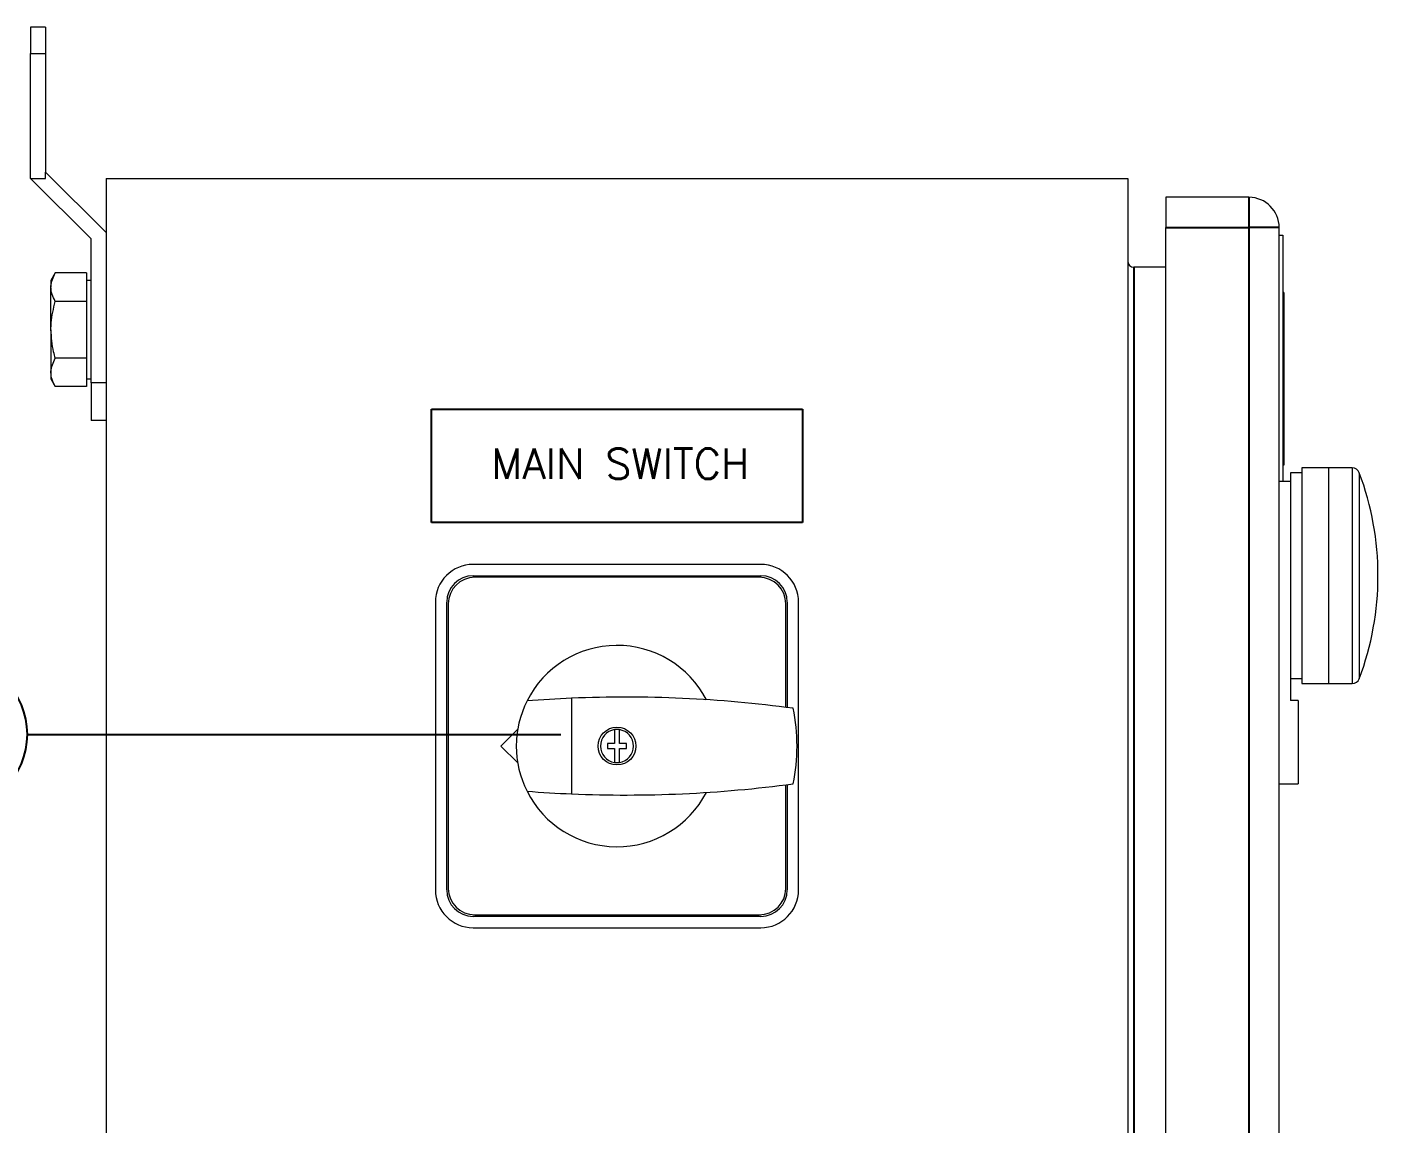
# Model space of a CAD drawing. Extents: x 4137 to 28680, y 2446 to 6814.
# Drawn here: x 16541 to 16766, y 4729.4 to 4912 of the extents above; entities that cross this region are included whole.
import ezdxf
from ezdxf.enums import TextEntityAlignment as Align

# ---------------------------------------------------------------- set-up
doc = ezdxf.new("R2010")
doc.units = 0
doc.header["$LTSCALE"] = 0.5
doc.layers.get('0').update_dxf_attribs({"linetype": 'CONTINUOUS'})
doc.layers.add('DIM', color=5, linetype='CONTINUOUS')
doc.layers.add('VOL', color=2, linetype='CONTINUOUS')
doc.styles.get("Standard").update_dxf_attribs({"font": 'simplex.shx'})

msp = doc.modelspace()

# ---------------------------------------------------------------- linework, layer by layer
at = {"color": 7, "linetype": 'Continuous', "lineweight": 15}
for p, q in [((16544.14, 4912), (16541.62, 4912)), ((16541.62, 4912), (16541.62, 4907.58)), ((16544.14, 4912), (16541.62, 4912)), ((16541.62, 4912), (16541.62, 4907.58)), ((16544.14, 4912), (16544.14, 4907.58)), ((16544.14, 4912), (16544.14, 4907.58)), ((16541.62, 4907.58), (16544.14, 4907.58)), ((16541.62, 4886.8), (16541.62, 4907.58)), ((16541.62, 4907.58), (16544.14, 4907.58)), ((16541.62, 4886.8), (16541.62, 4907.58)), ((16544.14, 4907.58), (16544.14, 4887.85)), ((16544.14, 4907.58), (16544.14, 4887.85)), ((16544.14, 4886.8), (16544.14, 4887.85)), ((16544.14, 4887.85), (16554.22, 4877.77)), ((16544.14, 4886.8), (16544.14, 4887.85)), ((16544.14, 4887.85), (16554.22, 4877.77)), ((16551.7, 4876.72), (16541.62, 4886.8)), ((16541.62, 4886.8), (16544.14, 4886.8)), ((16551.7, 4876.72), (16541.62, 4886.8)), ((16541.62, 4886.8), (16544.14, 4886.8)), ((16554.22, 4886.8), (16724.32, 4886.8)), ((16554.22, 4886.8), (16554.22, 4508.8)), ((16554.22, 4886.8), (16724.32, 4886.8)), ((16554.22, 4886.8), (16554.22, 4508.8)), ((16724.32, 4886.8), (16724.32, 4508.8)), ((16724.32, 4886.8), (16724.32, 4508.8)), ((16730.62, 4883.65), (16730.62, 4878.61)), ((16744.48, 4883.65), (16730.62, 4883.65)), ((16730.62, 4883.65), (16730.62, 4878.61)), ((16744.48, 4883.65), (16730.62, 4883.65)), ((16730.62, 4516.99), (16730.62, 4878.61)), ((16730.62, 4516.99), (16730.62, 4878.61)), ((16749.52, 4516.99), (16749.52, 4878.61)), ((16749.52, 4516.99), (16749.52, 4878.61)), ((16551.7, 4852.78), (16551.7, 4876.72)), ((16551.7, 4852.78), (16551.7, 4876.72)), ((16749.52, 4877.35), (16750.15, 4877.35)), ((16749.52, 4877.35), (16750.15, 4877.35)), ((16750.15, 4877.35), (16750.15, 4836.4)), ((16750.15, 4877.35), (16750.15, 4836.4)), ((16730.62, 4872), (16725.33, 4872)), ((16730.62, 4872), (16725.33, 4872)), ((16545.76, 4871.06), (16545.03, 4869.79)), ((16545.76, 4871.06), (16545.03, 4869.79)), ((16545.03, 4869.79), (16545.03, 4868.7)), ((16545.03, 4869.79), (16545.03, 4868.7)), ((16550.95, 4871.06), (16545.76, 4871.06)), ((16550.95, 4871.06), (16545.76, 4871.06)), ((16550.95, 4871.06), (16550.95, 4868.7)), ((16550.95, 4871.06), (16550.95, 4868.7)), ((16551.7, 4869.79), (16550.95, 4869.79)), ((16551.7, 4869.79), (16550.95, 4869.79)), ((16545.03, 4861.6), (16545.03, 4868.7)), ((16545.03, 4861.6), (16545.03, 4868.7)), ((16550.95, 4868.7), (16550.95, 4866.33)), ((16550.95, 4868.7), (16550.95, 4866.33)), ((16750.28, 4867.78), (16750.15, 4867.78)), ((16750.28, 4867.78), (16750.15, 4867.78)), ((16750.28, 4867.78), (16750.28, 4839.05)), ((16750.28, 4867.78), (16750.28, 4839.05)), ((16550.95, 4866.33), (16545.76, 4866.33)), ((16550.95, 4866.33), (16545.76, 4866.33)), ((16550.95, 4866.33), (16550.95, 4861.6)), ((16550.95, 4866.33), (16550.95, 4861.6)), ((16545.03, 4861.6), (16545.03, 4854.51)), ((16545.03, 4861.6), (16545.03, 4854.51)), ((16550.95, 4861.6), (16550.95, 4856.87)), ((16550.95, 4861.6), (16550.95, 4856.87)), ((16550.95, 4856.87), (16545.76, 4856.87)), ((16550.95, 4856.87), (16545.76, 4856.87)), ((16550.95, 4856.87), (16550.95, 4854.51)), ((16550.95, 4856.87), (16550.95, 4854.51)), ((16545.03, 4854.51), (16545.03, 4853.41)), ((16545.03, 4854.51), (16545.03, 4853.41)), ((16550.95, 4854.51), (16550.95, 4852.15)), ((16550.95, 4854.51), (16550.95, 4852.15)), ((16545.03, 4853.41), (16545.76, 4852.15)), ((16545.03, 4853.41), (16545.76, 4852.15)), ((16550.95, 4852.15), (16545.76, 4852.15)), ((16550.95, 4852.15), (16545.76, 4852.15)), ((16550.95, 4853.41), (16551.7, 4853.41)), ((16550.95, 4853.41), (16551.7, 4853.41)), ((16554.22, 4852.78), (16551.7, 4852.78)), ((16551.7, 4852.78), (16551.7, 4846.48)), ((16554.22, 4852.78), (16551.7, 4852.78)), ((16551.7, 4852.78), (16551.7, 4846.48)), ((16554.22, 4846.48), (16551.7, 4846.48)), ((16554.22, 4846.48), (16551.7, 4846.48)), ((16750.28, 4839.05), (16750.15, 4839.05)), ((16750.28, 4839.05), (16750.15, 4839.05)), ((16757.71, 4838.59), (16753.3, 4838.59)), ((16753.3, 4838.59), (16753.3, 4802.71)), ((16757.71, 4838.59), (16753.3, 4838.59)), ((16753.3, 4838.59), (16753.3, 4802.71)), ((16761.68, 4838.61), (16757.71, 4838.61)), ((16757.71, 4838.61), (16757.71, 4802.7)), ((16761.68, 4838.61), (16757.71, 4838.61)), ((16757.71, 4838.61), (16757.71, 4802.7)), ((16749.52, 4836.4), (16751.41, 4836.4)), ((16749.52, 4836.4), (16751.41, 4836.4)), ((16753.3, 4837.76), (16751.41, 4837.76)), ((16751.41, 4837.76), (16751.41, 4836.4)), ((16753.3, 4837.76), (16751.41, 4837.76)), ((16751.41, 4837.76), (16751.41, 4836.4)), ((16751.41, 4836.4), (16751.41, 4799.86)), ((16751.41, 4836.4), (16751.41, 4799.86)), ((16663.21, 4822.54), (16615.33, 4822.54)), ((16663.21, 4822.54), (16615.33, 4822.54)), ((16615.33, 4820.65), (16663.21, 4820.65)), ((16615.33, 4820.65), (16663.21, 4820.65)), ((16662.96, 4820.4), (16615.59, 4820.4)), ((16662.96, 4820.4), (16615.59, 4820.4)), ((16609.03, 4816.24), (16609.03, 4768.36)), ((16609.03, 4816.24), (16609.03, 4768.36)), ((16610.92, 4768.36), (16610.92, 4816.24)), ((16610.92, 4768.36), (16610.92, 4816.24)), ((16611.18, 4815.99), (16611.18, 4768.61)), ((16611.18, 4815.99), (16611.18, 4768.61)), ((16667.37, 4798.75), (16667.37, 4815.99)), ((16667.37, 4798.75), (16667.37, 4815.99)), ((16667.62, 4816.24), (16667.62, 4798.72)), ((16667.62, 4816.24), (16667.62, 4798.72)), ((16669.51, 4768.36), (16669.51, 4816.24)), ((16669.51, 4768.36), (16669.51, 4816.24)), ((16751.41, 4803.55), (16753.3, 4803.55)), ((16751.41, 4803.55), (16753.3, 4803.55)), ((16753.3, 4802.71), (16757.71, 4802.71)), ((16753.3, 4802.71), (16757.71, 4802.71)), ((16757.71, 4802.7), (16761.68, 4802.7)), ((16757.71, 4802.7), (16761.68, 4802.7)), ((16631.71, 4800.26), (16631.71, 4784.34)), ((16631.71, 4800.26), (16631.71, 4784.34)), ((16752.67, 4799.86), (16751.41, 4799.86)), ((16752.67, 4799.86), (16751.41, 4799.86)), ((16752.67, 4799.86), (16752.67, 4786)), ((16752.67, 4799.86), (16752.67, 4786)), ((16622.76, 4795.12), (16619.93, 4792.3)), ((16622.76, 4795.12), (16619.93, 4792.3)), ((16638.88, 4795.03), (16638.88, 4792.7)), ((16638.88, 4795.03), (16638.88, 4792.7)), ((16639.67, 4792.7), (16639.67, 4795.03)), ((16639.67, 4792.7), (16639.67, 4795.03)), ((16619.93, 4792.3), (16622.76, 4789.48)), ((16619.93, 4792.3), (16622.76, 4789.48)), ((16638.88, 4792.7), (16637.7, 4792.7)), ((16637.7, 4792.7), (16637.7, 4791.91)), ((16638.88, 4792.7), (16637.7, 4792.7)), ((16637.7, 4792.7), (16637.7, 4791.91)), ((16637.7, 4791.91), (16638.88, 4791.91)), ((16637.7, 4791.91), (16638.88, 4791.91)), ((16638.88, 4791.91), (16638.88, 4789.57)), ((16638.88, 4791.91), (16638.88, 4789.57)), ((16640.85, 4792.7), (16639.67, 4792.7)), ((16640.85, 4792.7), (16639.67, 4792.7)), ((16639.67, 4789.57), (16639.67, 4791.91)), ((16639.67, 4791.91), (16640.85, 4791.91)), ((16639.67, 4789.57), (16639.67, 4791.91)), ((16639.67, 4791.91), (16640.85, 4791.91)), ((16640.85, 4791.91), (16640.85, 4792.7)), ((16640.85, 4791.91), (16640.85, 4792.7)), ((16667.37, 4768.61), (16667.37, 4785.85)), ((16667.37, 4768.61), (16667.37, 4785.85)), ((16667.62, 4785.88), (16667.62, 4768.36)), ((16667.62, 4785.88), (16667.62, 4768.36)), ((16749.52, 4786), (16752.67, 4786)), ((16749.52, 4786), (16752.67, 4786)), ((16663.21, 4763.95), (16615.33, 4763.95)), ((16663.21, 4763.95), (16615.33, 4763.95)), ((16615.59, 4764.2), (16662.96, 4764.2)), ((16615.59, 4764.2), (16662.96, 4764.2)), ((16615.33, 4762.06), (16663.21, 4762.06)), ((16615.33, 4762.06), (16663.21, 4762.06))]:
    msp.add_line(p, q, dxfattribs=at)
for p, q in [((16608.4, 4848.4), (16670.14, 4848.4)), ((16608.4, 4829.5), (16608.4, 4848.4)), ((16608.4, 4848.4), (16670.14, 4848.4)), ((16608.4, 4829.5), (16608.4, 4848.4)), ((16670.14, 4848.4), (16670.14, 4829.5)), ((16670.14, 4848.4), (16670.14, 4829.5)), ((16670.14, 4829.5), (16608.4, 4829.5)), ((16670.14, 4829.5), (16608.4, 4829.5))]:
    msp.add_line(p, q)
at = {"color": 8, "linetype": 'Continuous', "lineweight": 15}
for p, q in [((16762.86, 4837.79), (16762.86, 4820.65)), ((16762.86, 4837.79), (16762.86, 4820.65)), ((16762.86, 4820.65), (16762.86, 4803.51)), ((16762.86, 4820.65), (16762.86, 4803.51))]:
    msp.add_line(p, q, dxfattribs=at)
at = {"color": 7, "linetype": 'Continuous', "lineweight": 15}
msp.add_circle((16639.27, 4792.3), 3.15, dxfattribs=at)
msp.add_circle((16639.27, 4792.3), 3.15, dxfattribs=at)
for centre, radius, start, end in [((16744.48, 4878.61), 5.04, 360, 90), ((16744.48, 4878.61), 5.04, 360, 90), ((16725.33, 4873.01), 1.01, 180, 270), ((16725.33, 4873.01), 1.01, 180, 270), ((16761.68, 4837.35), 1.26, 20.5835, 90.0187), ((16761.68, 4837.35), 1.26, 20.5835, 90.0187), ((16717.22, 4820.65), 48.75, 339.4165, 20.5835), ((16717.22, 4820.65), 48.75, 339.4165, 20.5835), ((16615.33, 4816.24), 6.3, 90, 180), ((16615.33, 4816.24), 6.3, 90, 180), ((16663.21, 4816.24), 6.3, 0, 90), ((16663.21, 4816.24), 6.3, 0, 90), ((16615.33, 4816.24), 4.41, 90, 180), ((16615.33, 4816.24), 4.41, 90, 180), ((16615.59, 4815.99), 4.41, 90, 180), ((16615.59, 4815.99), 4.41, 90, 180), ((16662.96, 4815.99), 4.41, 360, 90), ((16662.96, 4815.99), 4.41, 360, 90), ((16663.21, 4816.24), 4.41, 0, 90), ((16663.21, 4816.24), 4.41, 0, 90), ((16639.27, 4792.3), 16.76, 27.4259, 153.3488), ((16639.27, 4792.3), 16.76, 27.4259, 153.3488), ((16761.68, 4803.96), 1.26, 270.0187, 339.4165), ((16761.68, 4803.96), 1.26, 270.0187, 339.4165), ((16639.27, 4792.3), 16.76, 153.3488, 206.6512), ((16639.27, 4792.3), 16.76, 153.3488, 206.6512), ((16640.65, 4589.32), 211.13, 92.4247, 94.4414), ((16640.65, 4589.32), 211.13, 92.4247, 94.4414), ((16640.65, 4589.32), 211.13, 82.3952, 92.4247), ((16640.65, 4589.32), 211.13, 82.3952, 92.4247), ((16639.02, 4792.3), 30.23, 347.9819, 12.0181), ((16639.02, 4792.3), 30.23, 347.9819, 12.0181), ((16639.27, 4792.3), 2.76, 98.2132, 261.7868), ((16639.27, 4792.3), 2.76, 98.2132, 261.7868), ((16639.27, 4792.3), 2.76, 81.7868, 98.2132), ((16639.27, 4792.3), 2.76, 81.7868, 98.2132), ((16639.27, 4792.3), 2.76, 278.2132, 81.7868), ((16639.27, 4792.3), 2.76, 278.2132, 81.7868), ((16639.27, 4792.3), 2.76, 261.7868, 278.2132), ((16639.27, 4792.3), 2.76, 261.7868, 278.2132), ((16640.65, 4995.28), 211.13, 265.5586, 267.5753), ((16639.27, 4792.3), 16.76, 206.6512, 332.5741), ((16640.65, 4995.28), 211.13, 265.5586, 267.5753), ((16639.27, 4792.3), 16.76, 206.6512, 332.5741), ((16640.65, 4995.28), 211.13, 267.5753, 277.6048), ((16640.65, 4995.28), 211.13, 267.5753, 277.6048), ((16615.33, 4768.36), 6.3, 180, 270), ((16615.33, 4768.36), 6.3, 180, 270), ((16615.33, 4768.36), 4.41, 180, 270), ((16615.33, 4768.36), 4.41, 180, 270), ((16615.59, 4768.61), 4.41, 180, 270), ((16615.59, 4768.61), 4.41, 180, 270), ((16662.96, 4768.61), 4.41, 270, 0), ((16662.96, 4768.61), 4.41, 270, 0), ((16663.21, 4768.36), 4.41, 270, 0), ((16663.21, 4768.36), 6.3, 270, 0), ((16663.21, 4768.36), 4.41, 270, 0), ((16663.21, 4768.36), 6.3, 270, 0)]:
    msp.add_arc(centre, radius, start, end, dxfattribs=at)
for points, knots in [([(16545.03, 4868.7), (16545.03, 4868.75), (16545.04, 4869.55), (16545.41, 4870.33), (16545.76, 4871.06)], [0, 0, 0, 0, 0.070217, 1, 1, 1, 1]), ([(16545.03, 4868.7), (16545.03, 4868.75), (16545.04, 4869.55), (16545.41, 4870.33), (16545.76, 4871.06)], [0, 0, 0, 0, 0.070217, 1, 1, 1, 1]), ([(16545.76, 4866.33), (16545.55, 4866.71), (16545.14, 4867.49), (16545.06, 4868.29), (16545.03, 4868.7)], [0, 0, 0, 0, 0.49546, 1, 1, 1, 1]), ([(16545.76, 4866.33), (16545.55, 4866.71), (16545.14, 4867.49), (16545.06, 4868.29), (16545.03, 4868.7)], [0, 0, 0, 0, 0.49546, 1, 1, 1, 1]), ([(16545.03, 4861.6), (16545.04, 4861.99), (16545.07, 4863.59), (16545.46, 4865.15), (16545.76, 4866.33)], [0, 0, 0, 0, 0.241853, 1, 1, 1, 1]), ([(16545.03, 4861.6), (16545.04, 4861.99), (16545.07, 4863.59), (16545.46, 4865.15), (16545.76, 4866.33)], [0, 0, 0, 0, 0.241853, 1, 1, 1, 1]), ([(16545.76, 4856.87), (16545.66, 4857.22), (16545.23, 4858.76), (16545.12, 4860.36), (16545.03, 4861.6)], [0, 0, 0, 0, 0.223714, 1, 1, 1, 1]), ([(16545.76, 4856.87), (16545.66, 4857.22), (16545.23, 4858.76), (16545.12, 4860.36), (16545.03, 4861.6)], [0, 0, 0, 0, 0.223714, 1, 1, 1, 1]), ([(16545.03, 4854.51), (16545.03, 4854.57), (16545.04, 4855.36), (16545.41, 4856.15), (16545.76, 4856.87)], [0, 0, 0, 0, 0.070213, 1, 1, 1, 1]), ([(16545.03, 4854.51), (16545.03, 4854.57), (16545.04, 4855.36), (16545.41, 4856.15), (16545.76, 4856.87)], [0, 0, 0, 0, 0.070213, 1, 1, 1, 1]), ([(16545.76, 4852.15), (16545.55, 4852.53), (16545.14, 4853.3), (16545.06, 4854.11), (16545.03, 4854.51)], [0, 0, 0, 0, 0.495459, 1, 1, 1, 1]), ([(16545.76, 4852.15), (16545.55, 4852.53), (16545.14, 4853.3), (16545.06, 4854.11), (16545.03, 4854.51)], [0, 0, 0, 0, 0.495459, 1, 1, 1, 1])]:
    msp.add_open_spline(points, degree=3, knots=knots, dxfattribs=at)
at = {"color": 8, "linetype": 'Continuous', "lineweight": 15}
for points, knots in [([(16761.68, 4838.61), (16761.68, 4838.54), (16761.68, 4838.41), (16761.68, 4837.34), (16761.68, 4835.68), (16761.68, 4833.43), (16761.68, 4830.69), (16761.68, 4827.57), (16761.68, 4824.18), (16761.68, 4821.83), (16761.68, 4820.65)], [0, 0, 0, 0, 0.125, 0.2499998, 0.3749999, 0.4999999, 0.6249997, 0.75, 0.8750005, 1, 1, 1, 1]), ([(16761.68, 4838.61), (16761.68, 4838.54), (16761.68, 4838.41), (16761.68, 4837.34), (16761.68, 4835.68), (16761.68, 4833.43), (16761.68, 4830.69), (16761.68, 4827.57), (16761.68, 4824.18), (16761.68, 4821.83), (16761.68, 4820.65)], [0, 0, 0, 0, 0.125, 0.2499998, 0.3749999, 0.4999999, 0.6249997, 0.75, 0.8750005, 1, 1, 1, 1]), ([(16761.68, 4820.65), (16761.68, 4819.48), (16761.68, 4817.13), (16761.68, 4813.74), (16761.68, 4810.61), (16761.68, 4807.88), (16761.68, 4805.62), (16761.68, 4803.97), (16761.68, 4802.9), (16761.68, 4802.76), (16761.68, 4802.7)], [0, 0, 0, 0, 0.125, 0.25, 0.375, 0.5, 0.625, 0.75, 0.875, 1, 1, 1, 1]), ([(16761.68, 4820.65), (16761.68, 4819.48), (16761.68, 4817.13), (16761.68, 4813.74), (16761.68, 4810.61), (16761.68, 4807.88), (16761.68, 4805.62), (16761.68, 4803.97), (16761.68, 4802.9), (16761.68, 4802.76), (16761.68, 4802.7)], [0, 0, 0, 0, 0.125, 0.25, 0.375, 0.5, 0.625, 0.75, 0.875, 1, 1, 1, 1])]:
    msp.add_open_spline(points, degree=3, knots=knots, dxfattribs=at)
at = {"layer": 'DIM'}
msp.add_line((16541.05, 4794.24), (16629.94, 4794.24), dxfattribs=at)
msp.add_line((16541.05, 4794.24), (16629.94, 4794.24), dxfattribs=at)
msp.add_circle((16528.45, 4794.24), 12.6, dxfattribs=at)
msp.add_circle((16528.45, 4794.24), 12.6, dxfattribs=at)
at = {"layer": 'VOL'}
for p, q in [((16744.48, 4883.65), (16744.48, 4878.61)), ((16744.48, 4883.65), (16744.48, 4878.61)), ((16730.62, 4878.61), (16744.48, 4878.61)), ((16730.62, 4878.61), (16744.48, 4878.61)), ((16744.48, 4878.61), (16744.48, 4516.99)), ((16749.52, 4878.61), (16744.48, 4878.61)), ((16744.48, 4878.61), (16744.48, 4516.99)), ((16749.52, 4878.61), (16744.48, 4878.61)), ((16725.33, 4872), (16725.33, 4523.61)), ((16725.33, 4872), (16725.33, 4523.61))]:
    msp.add_line(p, q, dxfattribs=at)

# ---------------------------------------------------------------- texts
msp.add_text('MAIN SWITCH', height=5.04).set_placement((16639.83, 4836.78), align=Align.CENTER)
msp.add_text('MAIN SWITCH', height=5.04).set_placement((16639.83, 4836.78), align=Align.CENTER)

doc.saveas('drawing.dxf')
